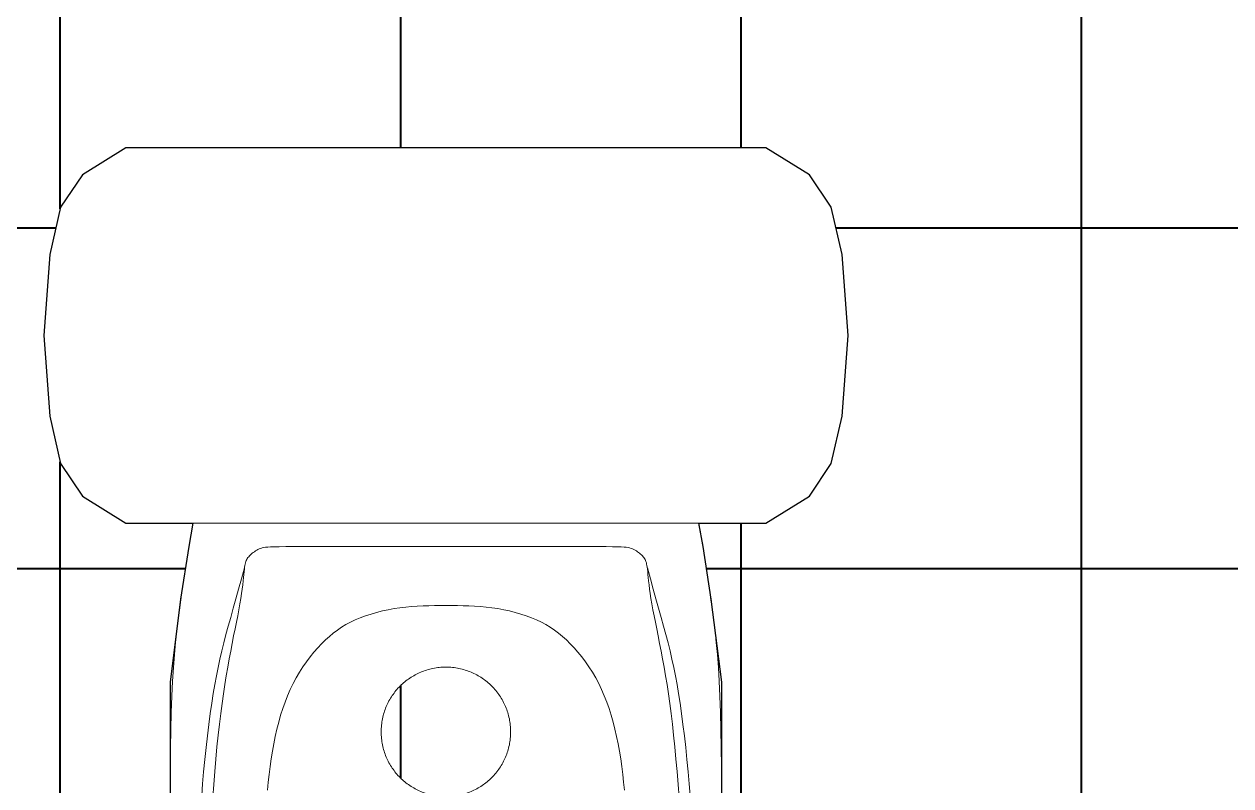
# Model space of a CAD drawing. Header units: millimetres. Extents: x -529782 to -142003, y -492574 to -273331.
# Drawn here: x -437145 to -436436, y -287390 to -286943 of the extents above; entities that cross this region are included whole.
import ezdxf

# ---------------------------------------------------------------- set-up
doc = ezdxf.new("R2010")
doc.units = ezdxf.units.MM
doc.header["$LTSCALE"] = 500
doc.header["$MEASUREMENT"] = 0
doc.linetypes.add('DASHED', pattern=[0.75, 0.5, -0.25])
doc.layers.add('CA.noi that 15', color=15, linetype='CONTINUOUS', lineweight=9)
doc.layers.add('RAT MANH', color=250, linetype='CONTINUOUS', lineweight=40)
doc.layers.add('NTHT', color=5, linetype='CONTINUOUS')

# ---------------------------------------------------------------- blocks, each defined once
blk = doc.blocks.new('XB')
at = {"layer": 'CA.noi that 15'}
blk.add_lwpolyline([(-9.094947017729282e-13, -244.9999999999995), (208.8954361495862, -244.9999999999995), (237.2925287717289, -227.394719377834), (251.4910685635441, -206.0861382490939), (258.5903449787074, -175.3070756266006), (262.5, -122.5), (258.5903449787074, -69.69292437339845), (251.4910685635441, -38.91386175090565), (237.2925287717289, -17.60528062216554), (208.8954361495862, 0), (0, 0), (-208.8954361495871, 0), (-237.2925287717308, -17.60528062216554), (-251.4910685635441, -38.91386175090565), (-258.5903449787093, -69.69292437339845), (-262.5, -122.5), (-258.5903449787093, -175.3070756266006), (-251.4910685635441, -206.0861382490939), (-237.2925287717308, -227.394719377834), (-208.8954361495871, -244.9999999999995)], close=True, dxfattribs=at)
for points in [[(-165.1062985557201, -244.9999999999995), (-166.1219445572806, -250.8416357187966), (-167.1349270092719, -256.8371154334773), (-168.1425823621239, -262.970512615781), (-169.1422470662683, -269.225900737446), (-170.1312575721345, -275.5873532702112), (-171.1069503301537, -282.038943685815), (-172.0666617907568, -288.5647454559962), (-173.0077284043732, -295.1488320524936), (-173.9261723287027, -301.7949924241848), (-174.8127585505144, -308.5858774284998), (-175.6569377638452, -315.6238534000081), (-176.4481606627337, -323.0112866732793), (-177.1758779412162, -330.850543582882), (-177.8295402933304, -339.2439904633866), (-178.3985984131141, -348.2939936493613), (-178.8725029946049, -358.102919475376), (-179.2436389773852, -368.7243043659037), (-179.5161282832223, -380.0163651050348), (-179.6970270794277, -391.7884885667627), (-179.7933915333138, -403.8500616250817), (-179.8122778121924, -416.0104711539857), (-179.760742083376, -428.0791040274685)], [(179.7607420833765, -428.0791040274687), (179.8122778121929, -416.0104711539857), (179.7933915333138, -403.8500616250817), (179.6970270794277, -391.7884885667627), (179.5161282832223, -380.0163651050348), (179.2436389773852, -368.7243043659037), (178.8725029946049, -358.102919475376), (178.3985984131141, -348.2939936493613), (177.8295402933304, -339.2439904633861), (177.1758779412157, -330.850543582882), (176.4481606627332, -323.0112866732788), (175.6569377638452, -315.6238534000076), (174.812758550514, -308.5858774284993), (173.9261723287023, -301.7949924241843), (173.0077284043728, -295.1488320524936), (172.0666617907559, -288.5647454559962), (171.1069503301528, -282.038943685815), (170.1312575721336, -275.5873532702108), (169.1422470662674, -269.225900737446), (168.142582362123, -262.970512615781), (167.134927009271, -256.8371154334773), (166.1219445572797, -250.8416357187962), (165.1062985557191, -244.9999999999995)], [(-152.2162909421882, -424.0083913262081), (-151.5798842161098, -415.5769590086052), (-150.9005334057201, -407.2457801226633), (-150.1818171762238, -399.0828837627946), (-149.4273141928243, -391.1562990234102), (-148.6406031207257, -383.534054998921), (-147.8249644072762, -376.2686653779242), (-146.9824856283994, -369.3505822257575), (-146.1149561421635, -362.7547422019452), (-145.2241653066358, -356.456081966011), (-144.3119024798848, -350.4295381774787), (-143.3799570199776, -344.6500474958711), (-142.4301182849822, -339.0925465807131), (-141.464175632967, -333.731972091528), (-140.4860059703346, -328.5489297761337), (-139.5078363968332, -323.5467017355263), (-138.543981560545, -318.7342391589959), (-137.6087561095533, -314.1204932358332), (-136.7164746919402, -309.714415155328), (-135.8814519557895, -305.5249561067712), (-135.118002549184, -301.5610672794523), (-134.4404411202063, -297.8316998626624), (-133.8589072117784, -294.3443131779031), (-133.3668399461826, -291.1003990755235), (-132.9535033405396, -288.0999575380847), (-132.6081614119707, -285.3429885481473), (-132.3200781775963, -282.8294920882727), (-132.0785176545382, -280.5594681410216), (-131.8727438599171, -278.5329166889551), (-131.6920208108545, -276.7498377146335), (-131.5259107402044, -275.2054572376469), (-131.3651687437582, -273.8759054257011), (-131.2008481330399, -272.7325384835308), (-131.0240022195735, -271.7467126158699), (-130.8256843148829, -270.8897840274535), (-130.5969477304934, -270.1331089230157), (-130.3288457779286, -269.448043507291), (-130.0124317687128, -268.8059439850144), (-129.6408465754389, -268.1829405209846), (-129.2155813149752, -267.5742591202588), (-128.7402146652589, -266.9798997479588), (-128.2183253042263, -266.3998623692069), (-127.6534919098149, -265.8341469491243), (-127.0492931599611, -265.2827534528333), (-126.4093077326015, -264.7456818454552), (-125.7371143056739, -264.2229320921119), (-125.0348004402467, -263.7153992861558), (-124.2984892299155, -263.2275590338577), (-123.5228126514098, -262.764782069718), (-122.7024026814565, -262.332439128239), (-121.8318912967848, -261.9359009439208), (-120.9059104741223, -261.5805382512649), (-119.9190921901977, -261.2717217847726), (-118.8660684217393, -261.0148222789444), (-117.7120723731346, -260.8131218522158), (-116.3047421594129, -260.6615481587573), (-114.462317123262, -260.5529402366724), (-112.0030366073711, -260.4801371240665), (-108.7451399544289, -260.4359778590429), (-104.506866507123, -260.4133014797067), (-99.10645560814328, -260.4049470241616), (-92.36214660017686, -260.4037535305124), (-84.1542568264299, -260.4037535305124), (-74.61141563217325, -260.4037535305124), (-63.92433036319335, -260.4037535305124), (-52.28370836527756, -260.4037535305124), (-39.88025698421325, -260.4037535305124), (-26.90468356578731, -260.4037535305124), (-13.54769545578711, -260.4037535305124), (0, -260.4037535305124), (13.54769545578711, -260.4037535305124), (26.90468356578731, -260.4037535305124), (39.88025698421325, -260.4037535305124), (52.28370836527756, -260.4037535305124), (63.92433036319335, -260.4037535305124), (74.6114156321728, -260.4037535305124), (84.1542568264299, -260.4037535305124), (92.3621466001764, -260.4037535305124), (99.10645560814191, -260.4049470241616), (104.5068665071221, -260.4133014797067), (108.7451399544275, -260.4359778590429), (112.0030366073702, -260.4801371240665), (114.4623171232611, -260.5529402366728), (116.3047421594119, -260.6615481587573), (117.7120723731337, -260.8131218522162), (118.8660684217389, -261.0148222789444), (119.9190921901977, -261.2717217847726), (120.9059104741223, -261.5805382512649), (121.8318912967848, -261.9359009439208), (122.7024026814565, -262.332439128239), (123.5228126514098, -262.764782069718), (124.2984892299155, -263.2275590338577), (125.0348004402467, -263.7153992861558), (125.7371143056739, -264.2229320921119), (126.409307732602, -264.7456818454552), (127.0492931599611, -265.2827534528328), (127.6534919098149, -265.8341469491243), (128.2183253042263, -266.3998623692064), (128.7402146652589, -266.9798997479588), (129.2155813149752, -267.5742591202584), (129.6408465754384, -268.1829405209842), (130.0124317687118, -268.8059439850144), (130.3288457779277, -269.448043507291), (130.5969477304925, -270.1331089230157), (130.8256843148824, -270.8897840274535), (131.0240022195726, -271.7467126158699), (131.200848133039, -272.7325384835308), (131.3651687437577, -273.8759054257011), (131.5259107402039, -275.2054572376469), (131.6920208108536, -276.7498377146335), (131.8727438599167, -278.5329166889551), (132.0785176545378, -280.5594681410216), (132.3200781775959, -282.8294920882727), (132.6081614119698, -285.3429885481473), (132.9535033405391, -288.0999575380847), (133.3668399461822, -291.1003990755235), (133.8589072117779, -294.3443131779031), (134.4404411202054, -297.8316998626624), (135.1180025491835, -301.5610672794523), (135.8814519557895, -305.5249561067712), (136.7164746919402, -309.714415155328), (137.6087561095528, -314.1204932358332), (138.543981560545, -318.7342391589959), (139.5078363968328, -323.5467017355263), (140.4860059703346, -328.5489297761337), (141.464175632967, -333.731972091528), (142.4301182849822, -339.0925465807131), (143.3799570199776, -344.6500474958711), (144.3119024798848, -350.4295381774782), (145.2241653066358, -356.456081966011), (146.1149561421635, -362.7547422019452), (146.9824856283994, -369.3505822257575), (147.8249644072762, -376.2686653779238), (148.6406031207248, -383.534054998921), (149.4273141928234, -391.1562990234102), (150.1818171762225, -399.0828837627951), (150.9005334057192, -407.2457801226637), (151.5798842161084, -415.5769590086052), (152.2162909421872, -424.0083913262083)], [(-131.5559073152158, -274.3435331070255), (-133.4373528535457, -281.4262593174385), (-135.2752964205611, -288.1495734227433), (-137.0622799096209, -294.5535544857125), (-138.7908452140855, -300.6782815691176), (-140.4535342273143, -306.5638337357304), (-142.0428888426668, -312.2502900483228), (-143.5514509535024, -317.7777295696669), (-144.9717624531804, -323.1862313625347), (-146.2993676057627, -328.5204601755954), (-147.541820158116, -333.8434235011073), (-148.7096762278084, -339.2227145172278), (-149.8134919324093, -344.7259264021122), (-150.8638233894867, -350.420652333918), (-151.8712267166093, -356.3744854908009), (-152.8462580313458, -362.6550190509174), (-153.7994734512645, -369.3298461924237), (-154.7375585200389, -376.4374574713493), (-155.6517164857614, -383.8999329552144), (-156.5292800226293, -391.6102500894135), (-157.3575818048403, -399.4613863193395), (-158.1239545065905, -407.3463190903863), (-158.8157308020782, -415.1580258479476), (-159.4202433655, -422.7894840374163)], [(159.4202433654996, -422.7894840374161), (158.8157308020777, -415.1580258479471), (158.1239545065905, -407.3463190903863), (157.3575818048398, -399.4613863193395), (156.5292800226293, -391.6102500894135), (155.6517164857614, -383.8999329552144), (154.7375585200384, -376.4374574713488), (153.7994734512636, -369.3298461924237), (152.8462580313449, -362.6550190509174), (151.8712267166084, -356.3744854908009), (150.8638233894858, -350.420652333918), (149.8134919324084, -344.7259264021122), (148.7096762278079, -339.2227145172278), (147.5418201581151, -333.8434235011073), (146.2993676057617, -328.5204601755954), (144.97176245318, -323.1862313625347), (143.5514509535014, -317.7777295696674), (142.0428888426659, -312.2502900483232), (140.4535342273139, -306.5638337357304), (138.790845214085, -300.6782815691176), (137.0622799096204, -294.5535544857125), (135.2752964205602, -288.1495734227437), (133.4373528535452, -281.4262593174385), (131.5559073152153, -274.3435331070255)]]:
    blk.add_lwpolyline(points, dxfattribs=at)
at = {"layer": 'CA.noi that 15', "linetype": 'DASHED'}
blk.add_lwpolyline([(-116.4946003888181, -419.3218457520989), (-116.0222160216476, -414.1805754324978), (-115.4639435877189, -409.0643684708116), (-114.8197830870313, -403.9857565459988), (-114.0897345195858, -398.9572713370167), (-113.273797885382, -393.9914445228228), (-112.3719731844199, -389.1008077823753), (-111.3842604166998, -384.297892794631), (-110.3094666916977, -379.5937393707604), (-109.1416275567963, -374.9934198507799), (-107.873585668855, -370.5005147069169), (-106.4981836847328, -366.1186044114006), (-105.0082642612892, -361.8512694364586), (-103.3966700553833, -357.70209025432), (-101.6562437238736, -353.6746473372127), (-99.7798279236199, -349.7725211573647), (-97.7644404272528, -345.9998889381891), (-95.62379947048566, -342.3633149078364), (-93.37579840480521, -338.8699600456407), (-91.0383305816963, -335.5269853309374), (-88.62928935264517, -332.3415517430612), (-86.16656806913716, -329.3208202613469), (-83.66806008265803, -326.4719518651286), (-81.15165874469312, -323.8021075337419), (-78.62869650991024, -321.3154645080385), (-76.08426224570485, -319.0042650749383), (-73.49688392265443, -316.8577677828775), (-70.84508951133648, -314.8652311802944), (-68.10740698232848, -313.0159138156246), (-65.26236430620793, -311.2990742373054), (-62.28848945355276, -309.703970993774), (-59.16431039493955, -308.2198626334675), (-55.87593591573523, -306.8383946921208), (-52.43979806045809, -305.5607606546637), (-48.87990968841541, -304.390540993325), (-45.22028365891492, -303.3313161803321), (-41.4849328312639, -302.3866666879144), (-37.69787006476963, -301.5601729882997), (-33.88310821873984, -300.8554155537158), (-30.06466015248088, -300.2759748563917), (-26.26211311043608, -299.822149264653), (-22.47735187758462, -299.4811087312164), (-18.70783562404267, -299.2367411048954), (-14.951023519925, -299.0729342345044), (-11.20437473534685, -298.9735759688574), (-7.465348440422986, -298.9225541567685), (-3.73140380526911, -298.9037566470515), (0, -298.9010712885206), (3.73140380526911, -298.9037566470515), (7.465348440422986, -298.9225541567685), (11.20437473534685, -298.9735759688574), (14.951023519925, -299.0729342345044), (18.70783562404267, -299.2367411048954), (22.47735187758462, -299.4811087312164), (26.26211311043562, -299.822149264653), (30.06466015248043, -300.2759748563917), (33.88310821873893, -300.8554155537158), (37.69787006476918, -301.5601729882992), (41.48493283126345, -302.3866666879144), (45.22028365891401, -303.3313161803321), (48.8799096884145, -304.3905409933245), (52.43979806045718, -305.5607606546637), (55.87593591573432, -306.8383946921208), (59.16431039493909, -308.2198626334675), (62.28848945355185, -309.7039709937744), (65.26236430620747, -311.2990742373058), (68.10740698232757, -313.0159138156246), (70.84508951133557, -314.8652311802944), (73.49688392265352, -316.857767782878), (76.08426224570394, -319.0042650749383), (78.62869650990933, -321.3154645080385), (81.15165874469176, -323.8021075337419), (83.66806008265667, -326.4719518651286), (86.16656806913625, -329.3208202613464), (88.62928935264426, -332.3415517430608), (91.03833058169539, -335.5269853309374), (93.37579840480385, -338.8699600456407), (95.62379947048476, -342.363314907836), (97.76444042725143, -345.9998889381891), (99.77982792361945, -349.7725211573647), (101.6562437238731, -353.6746473372127), (103.3966700553824, -357.7020902543204), (105.0082642612888, -361.851269436459), (106.4981836847328, -366.1186044114006), (107.873585668855, -370.5005147069173), (109.1416275567963, -374.9934198507799), (110.3094666916973, -379.5937393707609), (111.3842604166998, -384.297892794631), (112.3719731844203, -389.1008077823749), (113.2737978853825, -393.9914445228228), (114.0897345195863, -398.9572713370167), (114.8197830870317, -403.9857565459988), (115.4639435877189, -409.0643684708116), (116.0222160216481, -414.1805754324973), (116.4946003888185, -419.3218457520989)], dxfattribs=at)
blk.add_lwpolyline([(0, -423.546924966513, 1), (0, -339.0331935869726, 1)], format="xyb", close=True, dxfattribs=at)

msp = doc.modelspace()

# ---------------------------------------------------------------- hatches: boundary and pattern name
at = {"layer": 'RAT MANH'}
h = msp.add_hatch(dxfattribs=at)
h.set_pattern_fill('_USER', color=256, scale=200, angle=270, style=0, double=1, pattern_type=0)
h.set_pattern_definition([(270, (-145523.5924993914, 30737.63610605383), (200, -3.673940397442059e-14), []), (0, (-145523.5924993914, 30737.63610605383), (0, 200), [])])
h.paths.add_polyline_path([(-436428.281495709, -287787.5207308839), (-436428.281495709, -287367.5207308843), (-435843.5340209616, -287367.5207308843), (-436038.865719617, -286980.7639675467), (-436195.2967882006, -287059.7695577404), (-436068.281495709, -286922.5207308843), (-436068.281495709, -286849.4210416503), (-436097.6972718011, -286864.277494222), (-436318.281495709, -286427.5207308844), (-437368.2814957089, -286427.5207308845), (-437368.2814957089, -289027.5207308844), (-437118.4795062902, -289027.5207308844, -0.007159515531317983), (-437161.6795063373, -288844.3799355431, -0.09511499019545783), (-437160.5801728148, -288778.5446646145, -0.06579158468115663), (-437145.4172586573, -288735.3709708754, -0.2300763948304888), (-436915.9795062902, -288631.5207308843, -0.230076394830489), (-436686.5417539231, -288735.3709708754, -0.06757322257719921), (-436671.1292778981, -288779.7582760552, -0.09332549331439043), (-436670.2795062839, -288844.3799357758, -0.007159515522987384), (-436713.479506285, -289027.5207308845), (-436428.281495709, -289027.5207308845), (-436428.281495709, -288697.5207308845), (-436428.281495709, -288647.5207308845), (-436428.281495709, -287837.5207308839)])
h.paths.add_polyline_path([(-436799.3042349222, -287634.6309906757), (-436823.9059765458, -287654.450013324), (-436849.104994988, -287661.7695513356), (-436877.4316711483, -287667.6127478203), (-436896.9045957865, -287667.6127478203), (-436916.3775204246, -287667.6127478204), (-436944.7041965849, -287661.7695513357), (-436969.9032150271, -287654.4500133241), (-436994.5049566506, -287634.6309906758), (-437018.366669263, -287609.8389868683), (-437033.0508005522, -287576.7829898281), (-437044.0638946193, -287545.5634366211), (-437051.4059631978, -287517.0985451463), (-437056.0675938549, -287487.7270959123), (-437058.9045957865, -287427.5441903143), (-437058.9045957867, -287329.1370011918), (-437052.8161119572, -287280.3400570055), (-437047.9388803105, -287249.4353195278), (-437045.5002644867, -287235.6127478203), (-437084.9104883213, -287235.6127478204), (-437110.4678716813, -287219.7679952605), (-437123.2465574936, -287200.5902722446), (-437129.6359062674, -287172.8891158843), (-437133.1545957867, -287125.3627478202), (-437129.6359062674, -287077.8363797562), (-437123.2465574937, -287050.1352233961), (-437110.4678716811, -287030.9575003802), (-437084.9104883211, -287015.1127478203), (-436896.9045957865, -287015.1127478203), (-436708.898703252, -287015.1127478203), (-436683.3413198922, -287030.9575003804), (-436670.5626340796, -287050.1352233961), (-436664.1732853057, -287077.8363797565), (-436660.6545957867, -287125.3627478204), (-436664.1732853057, -287172.8891158841), (-436670.5626340795, -287200.5902722445), (-436683.3413198921, -287219.7679952605), (-436708.898703252, -287235.6127478203), (-436748.3089270864, -287235.6127478203), (-436745.8703112626, -287249.4353195282), (-436740.9930796162, -287280.3400570045), (-436734.9045957867, -287329.1370011917), (-436734.9045957865, -287427.5441903154), (-436737.7415977182, -287487.7270959124), (-436742.4032283755, -287517.0985451465), (-436749.7452969538, -287545.5634366202), (-436760.7583910206, -287576.7829898279), (-436775.4425223099, -287609.8389868683)], flags=16)
h.paths.add_polyline_path([(-436904.7955715407, -287667.5812577255), (-436912.3353476397, -287667.2460685751), (-436919.2848115686, -287666.4813389759), (-436925.5984205603, -287665.500321391), (-436932.2612672141, -287664.2344683796), (-436939.0595909327, -287662.7559881171), (-436946.1532881895, -287661.0494927788), (-436952.6055346465, -287659.3125439208), (-436958.9481770151, -287657.2618372987), (-436965.2162680583, -287654.7238436491), (-436971.3258469678, -287651.5846470649), (-436977.4912203575, -287647.6604919941), (-436983.6346149952, -287643.0919620228), (-436989.728903044, -287638.0136090043), (-436996.0188481069, -287632.3202068073), (-437002.0106169787, -287626.4889304861), (-437007.7632988568, -287620.3119708856), (-437013.1821695958, -287613.7005118646), (-437018.0300274512, -287606.751699009), (-437022.4134023916, -287599.230404262), (-437026.3426191257, -287591.374543827), (-437029.8762005992, -287583.397166462), (-437033.2260349799, -287575.1517216849), (-437036.2910139249, -287567.1424636813), (-437039.102328507, -287559.3291072883), (-437041.6841841427, -287551.6627383247), (-437044.0401653627, -287544.1462560387), (-437046.1657675783, -287536.8023833346), (-437048.0806192217, -287529.5620607685), (-437049.8010287036, -287522.3652307661), (-437051.3741900283, -287515.0063308376), (-437052.7429063857, -287507.6517451822), (-437053.961941737, -287499.6608220974), (-437055.0468843424, -287490.5501239187), (-437056.0105751774, -287479.8478322267), (-437056.641162088, -287470.4153965326), (-437057.0322906421, -287463.5688292788), (-437057.3889774986, -287456.1973984816), (-437057.7092453652, -287448.2866259766), (-437057.9911169513, -287439.8220335643), (-437058.2326149647, -287430.7891430957), (-437058.4317621145, -287421.1734763485), (-437058.5858522326, -287410.9915601859), (-437058.6892636448, -287400.3839413988), (-437058.7356458007, -287389.5221718298), (-437058.7186481496, -287378.5778032499), (-437058.6319201412, -287367.7223874948), (-437058.4691112247, -287357.127476379), (-437058.2238708495, -287346.9646217156), (-437057.8898484649, -287337.4053753129), (-437057.4633343418, -287328.5773420732), (-437056.9511820335, -287320.4323392028), (-437056.3628859172, -287312.8782370166), (-437055.7079403665, -287305.8229057981), (-437054.9958397573, -287299.1742158492), (-437054.2360784661, -287292.8400374768), (-437053.4381508663, -287286.7282409759), (-437052.2300372931, -287277.9859363615), (-437050.4704569234, -287266.0212228427), (-437048.6879360399, -287254.5558016713), (-437046.8717705295, -287243.5011644017), (-437046.4143458882, -287240.8702200318), (-437047.3260300807, -287246.2661516905), (-437048.2329198976, -287251.7862091474), (-437049.1326181305, -287257.416058459), (-437050.0227275856, -287263.1413657464), (-437050.9008510686, -287268.9477970996), (-437051.7645913819, -287274.8210186929), (-437052.611551332, -287280.7466966319), (-437053.4381508653, -287286.7282409742), (-437054.2360784659, -287292.8400374815), (-437054.9958397574, -287299.1742158512), (-437055.7079403668, -287305.8229057983), (-437056.3628859171, -287312.8782370157), (-437056.9511820336, -287320.4323392039), (-437057.4633343415, -287328.5773420726), (-437057.889848465, -287337.4053753153), (-437058.2238708495, -287346.9646217171), (-437058.4691112248, -287357.127476381), (-437058.6319201411, -287367.7223874883), (-437058.7186481497, -287378.5778032451), (-437058.7356458007, -287389.5221718288), (-437058.6892636447, -287400.3839414103), (-437058.5858522325, -287410.9915601932), (-437058.4317621146, -287421.1734763508), (-437058.2326149647, -287430.7891430884), (-437057.991116951, -287439.8220335671), (-437057.7092453652, -287448.2866259791), (-437057.388977499, -287456.1973984776), (-437057.0322906426, -287463.5688292786), (-437056.641162088, -287470.4153965381), (-437056.217569127, -287476.7515784281), (-437055.7634890511, -287482.591853139), (-437055.2802910181, -287487.9580204791), (-437054.7669116599, -287492.9011668196), (-437054.2216794727, -287497.479700166), (-437053.6429229551, -287501.752028516), (-437053.0289706033, -287505.7765598863), (-437052.3781509168, -287509.6117022769), (-437051.6887923927, -287513.3158636872), (-437050.9592235294, -287516.9474521314), (-437050.1877289479, -287520.5563327515), (-437049.3724177826, -287524.158199221), (-437048.5113552955, -287527.7602023573), (-437047.6026067376, -287531.3694929957), (-437046.6442373729, -287534.9932219494), (-437045.6343124612, -287538.6385400253), (-437044.5708972574, -287542.312598059), (-437043.4520570227, -287546.0225468553), (-437042.2761794674, -287549.7740465365), (-437041.0429421143, -287553.5667944262), (-437039.7523449436, -287557.3989971065), (-437038.4043879302, -287561.2688611986), (-437036.999071055, -287565.1745932956), (-437035.5363942899, -287569.1144000199), (-437034.0163576111, -287573.0864879689), (-437032.4389610045, -287577.089063736), (-437030.8024119432, -287581.1173449469), (-437029.0977479605, -287585.1545931708), (-437027.3142140841, -287589.1810809947), (-437025.4410553418, -287593.1770810069), (-437023.4675167674, -287597.1228657937), (-437021.3828433931, -287600.9987079291), (-437019.1762802487, -287604.7848800049), (-437016.8370723645, -287608.461654601), (-437014.3590038652, -287612.0136634991), (-437011.7540152525, -287615.4429752631), (-437009.0385861204, -287618.7560176473), (-437006.2291960635, -287621.9592184101), (-437003.3423246754, -287625.05900531), (-437000.3944515525, -287628.0618061061), (-436997.4020562847, -287630.9740485588), (-436994.381618473, -287633.8021604199), (-436991.3469175764, -287636.549048122), (-436988.3009325375, -287639.2035327914), (-436985.2439421734, -287641.7509142305), (-436982.1762252932, -287644.1764922306), (-436979.0980607102, -287646.4655665918), (-436976.0097272413, -287648.6034371107), (-436972.9115036929, -287650.5754035879), (-436969.8036688842, -287652.3667658179), (-436966.6856314615, -287653.9688618983), (-436963.5533194428, -287655.3971831069), (-436960.4017906703, -287656.6732590218), (-436957.2261029966, -287657.8186192185), (-436954.0213142727, -287658.8547932723), (-436950.7824823465, -287659.8033107607), (-436947.5046650682, -287660.6857012618), (-436944.1829202909, -287661.5234943492), (-436940.8170297562, -287662.3332098356), (-436937.4256707492, -287663.11132847), (-436934.0322444724, -287663.8493212425), (-436930.6601521245, -287664.5386591353), (-436927.3327948721, -287665.1708131402), (-436924.0735739223, -287665.7372542391), (-436920.9058904611, -287666.229453421), (-436917.8531456787, -287666.6388816722), (-436914.9319584805, -287666.960333562), (-436912.1318186687, -287667.201898), (-436909.4354337581, -287667.374987479), (-436906.825511263, -287667.4910144926), (-436904.2847586981, -287667.5613915336), (-436901.7958835858, -287667.5975310953), (-436899.3415934388, -287667.6108456706), (-436896.9045957669, -287667.6127477528), (-436894.4675981332, -287667.6108456706), (-436892.0133079809, -287667.5975310953), (-436889.5244328755, -287667.5613915337), (-436886.9836803122, -287667.4910144927), (-436884.373757817, -287667.374987479), (-436881.6773729068, -287667.201898), (-436878.8772330941, -287666.9603335618), (-436875.9560458993, -287666.6388816723), (-436872.9033011124, -287666.2294534214), (-436869.7356176488, -287665.7372542396), (-436866.4763966958, -287665.1708131396), (-436863.149039446, -287664.5386591339), (-436859.7769470946, -287663.8493212409), (-436856.3835208201, -287663.1113284695), (-436852.9921618116, -287662.3332098318), (-436849.6262712796, -287661.5234943469), (-436846.3045265056, -287660.6857012619), (-436843.0267092242, -287659.8033107613), (-436839.7878773003, -287658.8547932729), (-436836.5830885757, -287657.8186192182), (-436833.4074009022, -287656.6732590213), (-436830.2558721304, -287655.3971831073), (-436827.1235601113, -287653.9688618988), (-436824.00552269, -287652.3667658188), (-436820.8976878798, -287650.5754035874), (-436817.7994643329, -287648.6034371108), (-436814.7111308635, -287646.4655665919), (-436811.6329662819, -287644.1764922315), (-436808.5652493999, -287641.7509142297), (-436805.5082590352, -287639.2035327939), (-436802.4622739964, -287636.549048121), (-436799.4275731015, -287633.8021604192), (-436796.4071352867, -287630.9740485562), (-436793.4147400203, -287628.0618061061), (-436790.4668668969, -287625.0590053102), (-436787.5799955096, -287621.9592184096), (-436784.7706054525, -287618.756017646), (-436782.0551763207, -287615.4429752621), (-436779.4501877084, -287612.0136635001), (-436776.9721192099, -287608.4616546017), (-436774.6329113254, -287604.7848800048), (-436772.4263481799, -287600.9987079289), (-436770.3416748061, -287597.1228657933), (-436768.3681362316, -287593.1770810097), (-436766.4949774898, -287589.1810809946), (-436764.7114436124, -287585.1545931689), (-436763.0067796294, -287581.1173449457), (-436761.370230571, -287577.0890637427), (-436759.7928339604, -287573.0864879673), (-436758.2727972869, -287569.1144000272), (-436756.8101205184, -287565.1745932992), (-436755.404803641, -287561.268861198), (-436754.0568466276, -287557.3989971051), (-436752.7662494579, -287553.5667944273), (-436751.5330121056, -287549.7740465426), (-436750.3571345487, -287546.0225468519), (-436749.2382943143, -287542.3125980563), (-436748.1748791111, -287538.6385400229), (-436747.1649541976, -287534.9932219409), (-436746.2065848348, -287531.3694929976), (-436745.2978362777, -287527.7602023615), (-436744.4367737895, -287524.1581992194), (-436743.6214626245, -287520.556332748), (-436742.8499680437, -287516.9474521291), (-436742.1203991801, -287513.3158636904), (-436741.4310406556, -287509.6117022792), (-436740.7802209691, -287505.7765598873), (-436740.1662686187, -287501.7520285189), (-436739.5875121006, -287497.4797001656), (-436739.0422799135, -287492.9011668199), (-436738.5289005548, -287487.9580204798), (-436738.0457025224, -287482.5918531399), (-436737.5916224457, -287476.751578423), (-436737.1680294853, -287470.4153965365), (-436736.7769009304, -287463.5688292792), (-436736.4202140744, -287456.1973984889), (-436736.0999462077, -287448.2866259768), (-436735.8180746215, -287439.8220335664), (-436735.5765766083, -287430.7891430786), (-436735.3774294585, -287421.1734763496), (-436735.2233393404, -287410.9915601859), (-436735.1199279282, -287400.3839413997), (-436735.0735457723, -287389.5221718222), (-436735.0905434233, -287378.5778032445), (-436735.1772714317, -287367.722387491), (-436735.3400803483, -287357.1274763803), (-436735.5853207236, -287346.9646217164), (-436735.9193431077, -287337.4053753144), (-436736.3458572314, -287328.5773420737), (-436736.8580095388, -287320.4323392075), (-436737.446305656, -287312.8782370108), (-436738.1012512061, -287305.8229058003), (-436738.8133518156, -287299.1742158493), (-436739.5731131082, -287292.8400374707), (-436740.3710407077, -287286.7282409758), (-436741.1976402381, -287280.746696652), (-436742.0446001918, -287274.8210187114), (-436742.9083405051, -287268.9477971012), (-436743.7864639866, -287263.1413657418), (-436744.6765734434, -287257.4160584516), (-436745.5762716781, -287251.7862091293), (-436746.9374210557, -287243.5011643289), (-436747.3948456911, -287240.8702199904), (-436746.0263358362, -287248.9699388593), (-436744.2245864906, -287260.2443605926), (-436742.4661051991, -287271.8719974087), (-436741.197640237, -287280.7466966544), (-436740.3710407065, -287286.7282409758), (-436739.5731131081, -287292.8400374748), (-436738.8133518161, -287299.1742158466), (-436738.1012512067, -287305.8229057944), (-436737.4463056566, -287312.8782370083), (-436736.8580095388, -287320.4323392068), (-436736.3458572314, -287328.5773420734), (-436735.9193431078, -287337.4053753171), (-436735.5853207235, -287346.9646217189), (-436735.3400803483, -287357.1274763831), (-436735.1772714317, -287367.7223874912), (-436735.0905434233, -287378.5778032501), (-436735.0735457722, -287389.5221718213), (-436735.1199279281, -287400.3839414088), (-436735.2233393405, -287410.9915601882), (-436735.3774294584, -287421.1734763489), (-436735.5765766085, -287430.7891430912), (-436735.8180746215, -287439.8220335619), (-436736.0999462075, -287448.2866259697), (-436736.4202140745, -287456.1973984904), (-436736.7769009306, -287463.5688292789), (-436737.1680294852, -287470.4153965371), (-436737.7986163954, -287479.8478322268), (-436738.7623072302, -287490.5501239121), (-436739.847249836, -287499.6608221004), (-436741.0662851868, -287507.6517451765), (-436742.4350015462, -287515.0063308482), (-436744.0081628697, -287522.3652307646), (-436745.7285723497, -287529.5620607649), (-436747.6434239933, -287536.8023833295), (-436749.7690262125, -287544.1462560487), (-436752.1250074301, -287551.6627383235), (-436754.7068630649, -287559.3291072855), (-436757.518177647, -287567.1424636803), (-436760.583156597, -287575.1517216968), (-436763.9329909759, -287583.3971664669), (-436767.4665724488, -287591.3745438295), (-436771.3957891808, -287599.2304042607), (-436775.7791641217, -287606.7516990091), (-436780.6270219762, -287613.7005118635), (-436786.0458927163, -287620.3119708864), (-436791.7985745947, -287626.4889304864), (-436797.7903434675, -287632.3202068087), (-436804.0802885339, -287638.0136090084), (-436810.1745765778, -287643.0919620214), (-436816.3179712157, -287647.6604919949), (-436822.4833446053, -287651.5846470645), (-436828.5929235136, -287654.7238436488), (-436834.8610145577, -287657.2618372989), (-436841.2036569287, -287659.3125439213), (-436847.6559033788, -287661.049492777), (-436854.7496006355, -287662.7559881163), (-436861.5479243608, -287664.23446838), (-436868.2107710131, -287665.5003213908), (-436876.0216380929, -287666.7139850767), (-436884.1041607413, -287667.4112538461), (-436890.5407338975, -287667.5895423501), (-436896.9045957976, -287667.6240664338)], flags=16)
h.paths.add_polyline_path([(-436778.6874038548, -287261.3325525015), (-436778.6910396631, -287261.312284723), (-436778.6898502638, -287261.3233429636)], flags=16)
h.paths.add_polyline_path([(-436848.8945499262, -287614.9694962496), (-436855.706540849, -287620.3505682721), (-436862.3808615124, -287624.3429120472), (-436868.9132500393, -287627.1789079942), (-436875.3203936426, -287629.1563079963), (-436882.1420004502, -287630.6990694385), (-436888.5366547393, -287631.7553198201), (-436894.863716119, -287632.2858616262), (-436901.0441647685, -287632.1755405805), (-436907.3876729993, -287631.4565699277), (-436914.025087872, -287630.2120621081), (-436920.6061568861, -287628.575338562), (-436927.0639536843, -287626.3421011869), (-436933.6304124132, -287623.1571966961), (-436940.3601062599, -287618.7207169877), (-436946.0239305131, -287613.8528194212), (-436950.5926303385, -287609.2536916489), (-436955.2426296578, -287603.8855946319), (-436959.8910600576, -287597.9244317701), (-436964.4749750473, -287591.5380754162), (-436969.0994569172, -287584.6478707045), (-436973.3793378439, -287577.8221057644), (-436977.3816255617, -287570.7647276982), (-436981.0353735278, -287563.3657215569), (-436984.1855774994, -287555.7010652362), (-436986.9016904268, -287547.4904812615), (-436989.2377992958, -287538.8853442259), (-436991.2808957166, -287530.0113369009), (-436993.2406431837, -287520.4203578284), (-436995.0215037987, -287510.8913424284), (-436996.6510773335, -287501.0843385885), (-436998.121760826, -287490.7714908048), (-436999.3888013774, -287479.9819270263), (-437000.4699225349, -287468.4280361584), (-437001.3484944075, -287456.5903946097), (-437002.0209055324, -287444.8916279142), (-437002.4919401943, -287433.5974287466), (-437002.7415760875, -287423.2467570625), (-437002.7533391655, -287413.4804753999), (-437002.5018744098, -287404.0677264915), (-437001.9611650915, -287394.8035297027), (-437001.1101372149, -287385.5412325883), (-436999.9493919837, -287376.3898261168), (-436998.4792328217, -287367.4423717647), (-436996.6920390749, -287358.7518496687), (-436994.5907715883, -287350.474595082), (-436992.1178304335, -287342.5960210859), (-436989.2195959864, -287335.1342828955), (-436985.8818397826, -287328.1932062629), (-436982.033596489, -287321.6557149665), (-436977.819916739, -287315.6294395584), (-436973.3784103359, -287310.1815643532), (-436968.7916487191, -287305.3151150641), (-436963.0613493892, -287300.1100819655), (-436955.7422089917, -287295.1659683628), (-436948.7680285274, -287291.8529573801), (-436942.5725572743, -287289.5493405624), (-436935.9665126347, -287287.6373183115), (-436929.1289298208, -287286.1450749914), (-436922.3393951402, -287285.1147787449), (-436915.5859010619, -287284.5062290687), (-436908.9114608573, -287284.2152059535), (-436902.5017014926, -287284.1277399898), (-436894.3863983988, -287284.121899695), (-436888.1694520899, -287284.1531971888), (-436881.5753502288, -287284.3280677362), (-436874.84821353, -287284.7641699616), (-436868.1124085211, -287285.5680734137), (-436861.2434133065, -287286.8370845977), (-436854.4998368862, -287288.5424976462), (-436848.0747827266, -287290.6545651937), (-436840.708194912, -287293.7493176212), (-436833.1036769945, -287298.3382601514), (-436827.294501223, -287303.1575708612), (-436822.7073212815, -287307.6787162243), (-436818.1895737806, -287312.8299777547), (-436813.845933731, -287318.5734979328), (-436809.7943028798, -287324.8696623562), (-436806.2071014605, -287331.5845951805), (-436803.0840998277, -287338.8113939121), (-436800.4049452998, -287346.4848624514), (-436798.1253554446, -287354.5618676994), (-436796.1826349644, -287363.0647599169), (-436794.5562063486, -287371.884956942), (-436793.2407463483, -287380.9456844717), (-436792.2347310187, -287390.1651664305), (-436791.5398077705, -287399.4317410962), (-436791.14705996, -287408.7425376265), (-436791.0304549321, -287418.3068379207), (-436791.1640638346, -287428.3251054549), (-436791.5279813109, -287439.1851261593), (-436792.0987035475, -287450.6994435748), (-436792.8742288775, -287462.5160310994), (-436793.8557961053, -287474.2781872654), (-436795.0241593851, -287485.4181945488), (-436796.4012279056, -287495.9988711687), (-436797.9547393295, -287506.0434185138), (-436799.6534326308, -287515.6428372446), (-436801.568346078, -287525.4224940147), (-436803.5189329085, -287534.4741409232), (-436805.696896447, -287543.2282454714), (-436808.2156309764, -287551.661608599), (-436811.1203799323, -287559.5448816728), (-436814.5511199833, -287567.1122311931), (-436818.3912500839, -287574.3319657817), (-436822.5302450579, -287581.2421357006), (-436827.0484215071, -287588.1845288699), (-436831.6148863146, -287594.7747310114), (-436836.2375052965, -287600.9678336541), (-436840.898856434, -287606.6583741683), (-436845.4911280212, -287611.6307220183), (-436851.1784061306, -287616.9297107632), (-436857.9507157016, -287621.8273173794), (-436864.5655223206, -287625.3993598153), (-436871.0663012292, -287627.9197082035), (-436877.4565122403, -287629.6848063352), (-436884.3056333559, -287631.1053903599), (-436890.6510810273, -287631.9966293193), (-436896.9045957866, -287632.321901413), (-436903.1581105443, -287631.9966293193), (-436909.5035582163, -287631.1053903601), (-436916.3526793343, -287629.6848063345), (-436922.7428903419, -287627.9197082039), (-436929.2436692512, -287625.3993598158), (-436935.8584758712, -287621.8273173795), (-436942.6307854419, -287616.9297107639), (-436948.318063552, -287611.6307220177), (-436952.9103351373, -287606.6583741701), (-436957.5716862757, -287600.9678336539), (-436962.1943052529, -287594.7747310185), (-436966.7607700651, -287588.1845288706), (-436971.2789465128, -287581.242135705), (-436975.4179414911, -287574.3319657773), (-436979.2580715893, -287567.1122311953), (-436982.688811642, -287559.5448816693), (-436985.5935605971, -287551.6616085977), (-436988.1122951255, -287543.2282454718), (-436990.2902586645, -287534.4741409223), (-436992.2408454932, -287525.4224940213), (-436994.1557589429, -287515.6428372434), (-436995.8544522441, -287506.0434185064), (-436997.4079636672, -287495.9988711698), (-436998.7850321879, -287485.4181945471), (-436999.9533954681, -287474.2781872664), (-437000.9349626961, -287462.51603109), (-437001.7104880253, -287450.6994435747), (-437002.2812102623, -287439.1851261629), (-437002.6451277382, -287428.3251054534), (-437002.7787366409, -287418.3068379209), (-437002.6621316129, -287408.7425376248), (-437002.2693838026, -287399.431741097), (-437001.5744605542, -287390.1651664301), (-437000.5684452245, -287380.9456844713), (-436999.2529852249, -287371.8849569447), (-436997.6265566084, -287363.0647599155), (-436995.6838361282, -287354.5618676995), (-436993.4042462732, -287346.4848624506), (-436990.7250917454, -287338.8113939129), (-436987.6020901123, -287331.5845951798), (-436984.0148886936, -287324.8696623571), (-436979.9632578416, -287318.5734979322), (-436975.6196177937, -287312.8299777568), (-436971.1018702921, -287307.6787162244), (-436966.5146903506, -287303.1575708613), (-436960.7055145786, -287298.3382601511), (-436953.1009966618, -287293.7493176219), (-436945.7344088471, -287290.6545651938), (-436939.3093546864, -287288.542497646), (-436932.565778265, -287286.8370845973), (-436925.6967830503, -287285.5680734137), (-436918.9609780436, -287284.7641699616), (-436912.2338413459, -287284.3280677364), (-436905.6397394844, -287284.1531971887), (-436899.422793173, -287284.1218996951), (-436891.3074900758, -287284.1277399899), (-436884.8977307176, -287284.2152059535), (-436878.2232905109, -287284.5062290687), (-436871.4697964328, -287285.1147787449), (-436864.6802617534, -287286.1450749913), (-436857.8426789394, -287287.6373183111), (-436851.2366342996, -287289.5493405623), (-436845.0411630461, -287291.8529573798), (-436838.0669825811, -287295.1659683629), (-436830.7478421837, -287300.1100819656), (-436825.0175428542, -287305.3151150646), (-436820.4307812376, -287310.1815643521), (-436815.9892748337, -287315.6294395592), (-436811.775595084, -287321.6557149668), (-436807.9273517908, -287328.1932062622), (-436804.5895955869, -287335.1342828962), (-436801.6913611402, -287342.5960210827), (-436799.2184199844, -287350.4745950832), (-436797.1171524982, -287358.7518496691), (-436795.3299587519, -287367.4423717599), (-436793.8597995896, -287376.3898261155), (-436792.6990543578, -287385.5412325888), (-436791.8480264816, -287394.8035297004), (-436791.307317163, -287404.0677264938), (-436791.0558524075, -287413.4804754001), (-436791.0676154853, -287423.2467570598), (-436791.3172513787, -287433.5974287498), (-436791.7882860408, -287444.8916279167), (-436792.460697165, -287456.5903946041), (-436793.3392690381, -287468.428036162), (-436794.4203901963, -287479.9819270325), (-436795.6874307472, -287490.7714908087), (-436797.1581142396, -287501.084338589), (-436798.7876877758, -287510.8913424389), (-436800.568548392, -287520.4203578394), (-436802.5282958566, -287530.011336898), (-436804.5713922767, -287538.8853442247), (-436806.9075011461, -287547.4904812621), (-436809.6236140743, -287555.7010652375), (-436812.7738180457, -287563.3657215582), (-436816.427566011, -287570.7647276982), (-436820.4298537371, -287577.8221057786), (-436824.7097346617, -287584.647870711), (-436829.3342165294, -287591.5380754201), (-436833.9181315125, -287597.924431766), (-436838.5665619164, -287603.8855946347), (-436843.216561236, -287609.2536916494)], flags=16)
h.paths.add_polyline_path([(-436896.9045957865, -287396.3049802507, -1), (-436896.9045957865, -287320.242622017, -1)], flags=0)

# ---------------------------------------------------------------- linework, layer by layer
at = {"layer": 'NTHT', "color": 8}
msp.add_lwpolyline([(-436734.9045957865, -287427.5441903151), (-436734.9045957867, -287329.1370011918), (-436740.9930796158, -287280.3400570062), (-436745.8703112628, -287249.4353195278), (-436748.3089270864, -287235.6127478203), (-436708.898703252, -287235.6127478203), (-436683.3413198921, -287219.7679952604), (-436670.5626340795, -287200.5902722445), (-436664.1732853057, -287172.8891158842), (-436660.6545957867, -287125.3627478203), (-436664.1732853057, -287077.8363797565), (-436670.5626340795, -287050.1352233961), (-436683.3413198921, -287030.9575003802), (-436708.898703252, -287015.1127478203), (-436896.9045957867, -287015.1127478203), (-437084.9104883212, -287015.1127478203), (-437110.4678716811, -287030.9575003802), (-437123.2465574937, -287050.1352233961), (-437129.6359062674, -287077.8363797565), (-437133.1545957867, -287125.3627478203), (-437129.6359062674, -287172.8891158842), (-437123.2465574937, -287200.5902722445), (-437110.4678716811, -287219.7679952604), (-437084.9104883212, -287235.6127478203), (-437045.5002644868, -287235.6127478203), (-437047.9388803104, -287249.4353195278), (-437052.8161119574, -287280.3400570062), (-437058.9045957867, -287329.1370011918), (-437058.9045957865, -287427.5441903151)], dxfattribs=at)

# ---------------------------------------------------------------- block references
at = {"layer": 'NTHT', "extrusion": (0, 0, -1), "xscale": -0.8999999999068677, "yscale": 0.8999999999068677, "zscale": -0.9}
msp.add_blockref('XB', (436896.9045957865, -287015.1127478203), dxfattribs=at)

doc.saveas('drawing.dxf')
